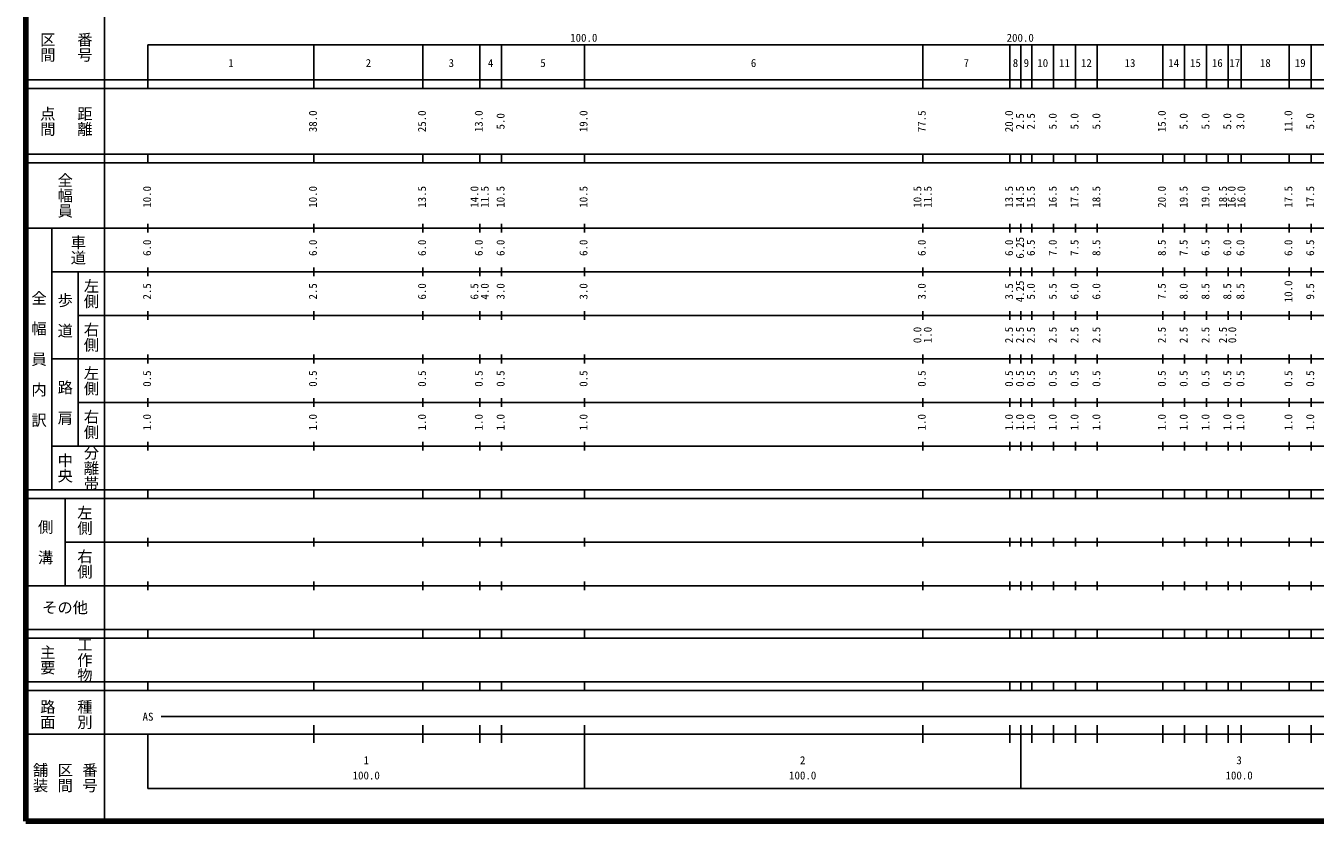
# Model space of a CAD drawing. Units: millimetres on the paper, enlarged 1000 times. Extents: x 40000 to 680000, y 20000 to 380000.
# Drawn here: x 40000 to 335434, y 20000 to 202409 of the extents above; entities that cross this region are included whole.
import ezdxf
from ezdxf.enums import TextEntityAlignment as Align

# ---------------------------------------------------------------- set-up
doc = ezdxf.new("R2010")
doc.units = ezdxf.units.MM
doc.header["$LTSCALE"] = 1000
doc.layers.add('M-TTL', color=2, linetype='Continuous', lineweight=140)
doc.layers.add('M-TTL-BAND', color=7, linetype='Continuous', lineweight=25)
doc.styles.add('@ＭＳ ゴシック', font='')
doc.styles.add('ＭＳ ゴシック', font='')
doc.styles.get('@ＭＳ ゴシック').set_extended_font_data('@MS Gothic')
doc.styles.get('ＭＳ ゴシック').set_extended_font_data('MS Gothic')

msp = doc.modelspace()

# ---------------------------------------------------------------- linework, layer by layer
at = {"layer": 'M-TTL'}
for p, q in [((40000, 380000), (40000, 20000)), ((40000, 20000), (680000, 20000))]:
    msp.add_line(p, q, dxfattribs=at)
at = {"layer": 'M-TTL-BAND'}
for p, q in [((58000, 370000), (58000, 20000)), ((68000, 198000), (579000, 198000)), ((68000, 198000), (68000, 188000)), ((106000, 188000), (106000, 198000)), ((131000, 188000), (131000, 198000)), ((144000, 188000), (144000, 198000)), ((149000, 188000), (149000, 198000)), ((168000, 188000), (168000, 198000)), ((245500, 188000), (245500, 198000)), ((265500, 188000), (265500, 198000)), ((268000, 188000), (268000, 198000)), ((270500, 188000), (270500, 198000)), ((275500, 188000), (275500, 198000)), ((280500, 188000), (280500, 198000)), ((285500, 188000), (285500, 198000)), ((300500, 188000), (300500, 198000)), ((305500, 188000), (305500, 198000)), ((310500, 188000), (310500, 198000)), ((315500, 188000), (315500, 198000)), ((318500, 188000), (318500, 198000)), ((329500, 188000), (329500, 198000)), ((334500, 188000), (334500, 198000)), ((40000, 190000), (579000, 190000)), ((40000, 188000), (579000, 188000)), ((40000, 173000), (579000, 173000)), ((68000, 171000), (68000, 173000)), ((106000, 171000), (106000, 173000)), ((131000, 171000), (131000, 173000)), ((144000, 171000), (144000, 173000)), ((149000, 171000), (149000, 173000)), ((168000, 171000), (168000, 173000)), ((245500, 171000), (245500, 173000)), ((265500, 171000), (265500, 173000)), ((268000, 171000), (268000, 173000)), ((270500, 171000), (270500, 173000)), ((275500, 171000), (275500, 173000)), ((280500, 171000), (280500, 173000)), ((285500, 171000), (285500, 173000)), ((300500, 171000), (300500, 173000)), ((305500, 171000), (305500, 173000)), ((310500, 171000), (310500, 173000)), ((315500, 171000), (315500, 173000)), ((318500, 171000), (318500, 173000)), ((329500, 171000), (329500, 173000)), ((334500, 171000), (334500, 173000)), ((40000, 171000), (579000, 171000)), ((68000, 155000), (68000, 157000)), ((106000, 155000), (106000, 157000)), ((131000, 155000), (131000, 157000)), ((144000, 155000), (144000, 157000)), ((149000, 155000), (149000, 157000)), ((168000, 155000), (168000, 157000)), ((245500, 155000), (245500, 157000)), ((265500, 155000), (265500, 157000)), ((268000, 155000), (268000, 157000)), ((270500, 155000), (270500, 157000)), ((275500, 155000), (275500, 157000)), ((280500, 155000), (280500, 157000)), ((285500, 155000), (285500, 157000)), ((300500, 155000), (300500, 157000)), ((305500, 155000), (305500, 157000)), ((310500, 155000), (310500, 157000)), ((315500, 155000), (315500, 157000)), ((318500, 155000), (318500, 157000)), ((329500, 155000), (329500, 157000)), ((334500, 155000), (334500, 157000)), ((40000, 156000), (579000, 156000)), ((46000, 96000), (46000, 156000)), ((46000, 146000), (579000, 146000)), ((52000, 146000), (52000, 106000)), ((68000, 145000), (68000, 147000)), ((106000, 145000), (106000, 147000)), ((131000, 145000), (131000, 147000)), ((144000, 145000), (144000, 147000)), ((149000, 145000), (149000, 147000)), ((168000, 145000), (168000, 147000)), ((245500, 145000), (245500, 147000)), ((265500, 145000), (265500, 147000)), ((268000, 145000), (268000, 147000)), ((270500, 145000), (270500, 147000)), ((275500, 145000), (275500, 147000)), ((280500, 145000), (280500, 147000)), ((285500, 145000), (285500, 147000)), ((300500, 145000), (300500, 147000)), ((305500, 145000), (305500, 147000)), ((310500, 145000), (310500, 147000)), ((315500, 145000), (315500, 147000)), ((318500, 145000), (318500, 147000)), ((329500, 145000), (329500, 147000)), ((334500, 145000), (334500, 147000)), ((52000, 136000), (579000, 136000)), ((68000, 135000), (68000, 137000)), ((106000, 135000), (106000, 137000)), ((131000, 135000), (131000, 137000)), ((144000, 135000), (144000, 137000)), ((149000, 135000), (149000, 137000)), ((168000, 135000), (168000, 137000)), ((245500, 135000), (245500, 137000)), ((265500, 135000), (265500, 137000)), ((268000, 135000), (268000, 137000)), ((270500, 135000), (270500, 137000)), ((275500, 135000), (275500, 137000)), ((280500, 135000), (280500, 137000)), ((285500, 135000), (285500, 137000)), ((300500, 135000), (300500, 137000)), ((305500, 135000), (305500, 137000)), ((310500, 135000), (310500, 137000)), ((315500, 135000), (315500, 137000)), ((318500, 135000), (318500, 137000)), ((329500, 135000), (329500, 137000)), ((334500, 135000), (334500, 137000)), ((46000, 126000), (579000, 126000)), ((68000, 125000), (68000, 127000)), ((106000, 125000), (106000, 127000)), ((131000, 125000), (131000, 127000)), ((144000, 125000), (144000, 127000)), ((149000, 125000), (149000, 127000)), ((168000, 125000), (168000, 127000)), ((245500, 125000), (245500, 127000)), ((265500, 125000), (265500, 127000)), ((268000, 125000), (268000, 127000)), ((270500, 125000), (270500, 127000)), ((275500, 125000), (275500, 127000)), ((280500, 125000), (280500, 127000)), ((285500, 125000), (285500, 127000)), ((300500, 125000), (300500, 127000)), ((305500, 125000), (305500, 127000)), ((310500, 125000), (310500, 127000)), ((315500, 125000), (315500, 127000)), ((318500, 125000), (318500, 127000)), ((329500, 125000), (329500, 127000)), ((334500, 125000), (334500, 127000)), ((52000, 116000), (579000, 116000)), ((68000, 115000), (68000, 117000)), ((106000, 115000), (106000, 117000)), ((131000, 115000), (131000, 117000)), ((144000, 115000), (144000, 117000)), ((149000, 115000), (149000, 117000)), ((168000, 115000), (168000, 117000)), ((245500, 115000), (245500, 117000)), ((265500, 115000), (265500, 117000)), ((268000, 115000), (268000, 117000)), ((270500, 115000), (270500, 117000)), ((275500, 115000), (275500, 117000)), ((280500, 115000), (280500, 117000)), ((285500, 115000), (285500, 117000)), ((300500, 115000), (300500, 117000)), ((305500, 115000), (305500, 117000)), ((310500, 115000), (310500, 117000)), ((315500, 115000), (315500, 117000)), ((318500, 115000), (318500, 117000)), ((329500, 115000), (329500, 117000)), ((334500, 115000), (334500, 117000)), ((68000, 105000), (68000, 107000)), ((106000, 105000), (106000, 107000)), ((131000, 105000), (131000, 107000)), ((144000, 105000), (144000, 107000)), ((149000, 105000), (149000, 107000)), ((168000, 105000), (168000, 107000)), ((245500, 105000), (245500, 107000)), ((265500, 105000), (265500, 107000)), ((268000, 105000), (268000, 107000)), ((270500, 105000), (270500, 107000)), ((275500, 105000), (275500, 107000)), ((280500, 105000), (280500, 107000)), ((285500, 105000), (285500, 107000)), ((300500, 105000), (300500, 107000)), ((305500, 105000), (305500, 107000)), ((310500, 105000), (310500, 107000)), ((315500, 105000), (315500, 107000)), ((318500, 105000), (318500, 107000)), ((329500, 105000), (329500, 107000)), ((334500, 105000), (334500, 107000)), ((46000, 106000), (579000, 106000)), ((40000, 96000), (579000, 96000)), ((68000, 94000), (68000, 96000)), ((106000, 94000), (106000, 96000)), ((131000, 94000), (131000, 96000)), ((144000, 94000), (144000, 96000)), ((149000, 94000), (149000, 96000)), ((168000, 94000), (168000, 96000)), ((245500, 94000), (245500, 96000)), ((265500, 94000), (265500, 96000)), ((268000, 94000), (268000, 96000)), ((270500, 94000), (270500, 96000)), ((275500, 94000), (275500, 96000)), ((280500, 94000), (280500, 96000)), ((285500, 94000), (285500, 96000)), ((300500, 94000), (300500, 96000)), ((305500, 94000), (305500, 96000)), ((310500, 94000), (310500, 96000)), ((315500, 94000), (315500, 96000)), ((318500, 94000), (318500, 96000)), ((329500, 94000), (329500, 96000)), ((334500, 94000), (334500, 96000)), ((40000, 94000), (579000, 94000)), ((49000, 94000), (49000, 74000)), ((49000, 84000), (579000, 84000)), ((68000, 83000), (68000, 85000)), ((106000, 83000), (106000, 85000)), ((131000, 83000), (131000, 85000)), ((144000, 83000), (144000, 85000)), ((149000, 83000), (149000, 85000)), ((168000, 83000), (168000, 85000)), ((245500, 83000), (245500, 85000)), ((265500, 83000), (265500, 85000)), ((268000, 83000), (268000, 85000)), ((270500, 83000), (270500, 85000)), ((275500, 83000), (275500, 85000)), ((280500, 83000), (280500, 85000)), ((285500, 83000), (285500, 85000)), ((300500, 83000), (300500, 85000)), ((305500, 83000), (305500, 85000)), ((310500, 83000), (310500, 85000)), ((315500, 83000), (315500, 85000)), ((318500, 83000), (318500, 85000)), ((329500, 83000), (329500, 85000)), ((334500, 83000), (334500, 85000)), ((40000, 74000), (579000, 74000)), ((68000, 73000), (68000, 75000)), ((106000, 73000), (106000, 75000)), ((131000, 73000), (131000, 75000)), ((144000, 73000), (144000, 75000)), ((149000, 73000), (149000, 75000)), ((168000, 73000), (168000, 75000)), ((245500, 73000), (245500, 75000)), ((265500, 73000), (265500, 75000)), ((268000, 73000), (268000, 75000)), ((270500, 73000), (270500, 75000)), ((275500, 73000), (275500, 75000)), ((280500, 73000), (280500, 75000)), ((285500, 73000), (285500, 75000)), ((300500, 73000), (300500, 75000)), ((305500, 73000), (305500, 75000)), ((310500, 73000), (310500, 75000)), ((315500, 73000), (315500, 75000)), ((318500, 73000), (318500, 75000)), ((329500, 73000), (329500, 75000)), ((334500, 73000), (334500, 75000)), ((40000, 64000), (579000, 64000)), ((68000, 62000), (68000, 64000)), ((106000, 62000), (106000, 64000)), ((131000, 62000), (131000, 64000)), ((144000, 62000), (144000, 64000)), ((149000, 62000), (149000, 64000)), ((168000, 62000), (168000, 64000)), ((245500, 62000), (245500, 64000)), ((265500, 62000), (265500, 64000)), ((268000, 62000), (268000, 64000)), ((270500, 62000), (270500, 64000)), ((275500, 62000), (275500, 64000)), ((280500, 62000), (280500, 64000)), ((285500, 62000), (285500, 64000)), ((300500, 62000), (300500, 64000)), ((305500, 62000), (305500, 64000)), ((310500, 62000), (310500, 64000)), ((315500, 62000), (315500, 64000)), ((318500, 62000), (318500, 64000)), ((329500, 62000), (329500, 64000)), ((334500, 62000), (334500, 64000)), ((40000, 62000), (579000, 62000)), ((40000, 52000), (579000, 52000)), ((68000, 50000), (68000, 52000)), ((106000, 50000), (106000, 52000)), ((131000, 50000), (131000, 52000)), ((144000, 50000), (144000, 52000)), ((149000, 50000), (149000, 52000)), ((168000, 50000), (168000, 52000)), ((245500, 50000), (245500, 52000)), ((265500, 50000), (265500, 52000)), ((268000, 50000), (268000, 52000)), ((270500, 50000), (270500, 52000)), ((275500, 50000), (275500, 52000)), ((280500, 50000), (280500, 52000)), ((285500, 50000), (285500, 52000)), ((300500, 50000), (300500, 52000)), ((305500, 50000), (305500, 52000)), ((310500, 50000), (310500, 52000)), ((315500, 50000), (315500, 52000)), ((318500, 50000), (318500, 52000)), ((329500, 50000), (329500, 52000)), ((334500, 50000), (334500, 52000)), ((40000, 50000), (579000, 50000)), ((71000, 44000), (565000, 44000)), ((106000, 38000), (106000, 42000)), ((131000, 38000), (131000, 42000)), ((144000, 38000), (144000, 42000)), ((149000, 38000), (149000, 42000)), ((168000, 27500), (168000, 42000)), ((245500, 38000), (245500, 42000)), ((265500, 38000), (265500, 42000)), ((268000, 27500), (268000, 42000)), ((270500, 38000), (270500, 42000)), ((275500, 38000), (275500, 42000)), ((280500, 38000), (280500, 42000)), ((285500, 38000), (285500, 42000)), ((300500, 38000), (300500, 42000)), ((305500, 38000), (305500, 42000)), ((310500, 38000), (310500, 42000)), ((315500, 38000), (315500, 42000)), ((318500, 38000), (318500, 42000)), ((329500, 38000), (329500, 42000)), ((334500, 38000), (334500, 42000)), ((40000, 40000), (579000, 40000)), ((68000, 40000), (68000, 27500)), ((68000, 27500), (579000, 27500))]:
    msp.add_line(p, q, dxfattribs=at)

# ---------------------------------------------------------------- texts
at = {"layer": 'M-TTL-BAND', "style": '@ＭＳ ゴシック'}
for s, p in [('区間', (45000, 197500)), ('番号', (53500, 197500)), ('点間', (45000, 180500)), ('距離', (53500, 180500)), ('全幅員', (49000, 163500)), ('車道', (52000, 151000)), ('左側', (55000, 141000)), ('全\u3000幅\u3000員\u3000内\u3000訳', (43000, 126000)), ('歩\u3000道', (49000, 136000)), ('右側', (55000, 131000)), ('左側', (55000, 121000)), ('路\u3000肩', (49000, 116000)), ('右側', (55000, 111000)), ('中央', (49000, 101000)), ('分離帯', (55000, 101000)), ('左側', (53500, 89000)), ('側\u3000溝', (44500, 84000)), ('右側', (53500, 79000)), ('主要', (45000, 57000)), ('工作物', (53500, 57000)), ('路面', (45000, 44500)), ('種別', (53500, 44500)), ('舗装', (43333, 30000)), ('区間', (49000, 30000)), ('番号', (54667, 30000))]:
    msp.add_text(s, height=2566, rotation=270, dxfattribs=at).set_placement(p, align=Align.MIDDLE_CENTER)
at = {"layer": 'M-TTL-BAND', "style": 'ＭＳ ゴシック'}
for s, p in [('100.0', (167844, 198195)), ('200.0', (267844, 198195)), ('1', (87000, 192405)), ('2', (118500, 192405)), ('3', (137500, 192405)), ('4', (146500, 192405)), ('5', (158500, 192405)), ('6', (206750, 192405)), ('7', (255500, 192405)), ('8', (266750, 192405)), ('9', (269250, 192405)), ('10', (273000, 192405)), ('11', (278000, 192405)), ('12', (283000, 192405)), ('13', (293000, 192405)), ('14', (303000, 192405)), ('15', (308000, 192405)), ('16', (313000, 192405)), ('17', (317000, 192405)), ('18', (324000, 192405)), ('19', (332000, 192405)), ('AS', (68000, 42500)), ('1', (118000, 32523)), ('2', (218000, 32523)), ('3', (318000, 32523)), ('100.0', (118000, 29033)), ('100.0', (218000, 29033)), ('100.0', (318000, 29033))]:
    msp.add_text(s, height=1833, dxfattribs=at).set_placement(p, align=Align.BOTTOM_CENTER)
for s, p in [('38.0', (107242, 180500)), ('25.0', (132242, 180500)), ('13.0', (145242, 180500)), ('5.0', (150242, 180500)), ('19.0', (169242, 180500)), ('77.5', (246742, 180500)), ('20.0', (266742, 180500)), ('2.5', (269242, 180500)), ('2.5', (271742, 180500)), ('5.0', (276742, 180500)), ('5.0', (281742, 180500)), ('5.0', (286742, 180500)), ('15.0', (301742, 180500)), ('5.0', (306742, 180500)), ('5.0', (311742, 180500)), ('5.0', (316742, 180500)), ('3.0', (319742, 180500)), ('11.0', (330742, 180500)), ('5.0', (335742, 180500)), ('10.0', (69242, 163174)), ('10.0', (107242, 163174)), ('13.5', (132242, 163174)), ('14.0', (144242, 163174)), ('11.5', (146612, 163174)), ('10.5', (150242, 163174)), ('10.5', (169242, 163174)), ('10.5', (245742, 163174)), ('11.5', (248112, 163174)), ('13.5', (266742, 163174)), ('14.5', (269242, 163174)), ('15.5', (271742, 163174)), ('16.5', (276742, 163174)), ('17.5', (281742, 163174)), ('18.5', (286742, 163174)), ('20.0', (301742, 163174)), ('19.5', (306742, 163174)), ('19.0', (311742, 163174)), ('18.5', (315742, 163174)), ('16.0', (317732, 163174)), ('16.0', (319959, 163174)), ('17.5', (330742, 163174)), ('17.5', (335742, 163174)), ('6.25', (269242, 151500)), ('6.0', (69242, 151500)), ('6.0', (107242, 151500)), ('6.0', (132242, 151500)), ('6.0', (145242, 151500)), ('6.0', (150242, 151500)), ('6.0', (169242, 151500)), ('6.0', (246742, 151500)), ('6.0', (266742, 151500)), ('6.5', (271742, 151500)), ('7.0', (276742, 151500)), ('7.5', (281742, 151500)), ('8.5', (286742, 151500)), ('8.5', (301742, 151500)), ('7.5', (306742, 151500)), ('6.5', (311742, 151500)), ('6.0', (316742, 151500)), ('6.0', (319742, 151500)), ('6.0', (330742, 151500)), ('6.5', (335742, 151500)), ('2.5', (69242, 141500)), ('2.5', (107242, 141500)), ('6.0', (132242, 141500)), ('6.5', (144242, 141500)), ('4.0', (146612, 141500)), ('3.0', (150242, 141500)), ('3.0', (169242, 141500)), ('3.0', (246742, 141500)), ('3.5', (266742, 141500)), ('4.25', (269242, 141500)), ('5.0', (271742, 141500)), ('5.5', (276742, 141500)), ('6.0', (281742, 141500)), ('6.0', (286742, 141500)), ('7.5', (301742, 141500)), ('8.0', (306742, 141500)), ('8.5', (311742, 141500)), ('8.5', (316742, 141500)), ('8.5', (319742, 141500)), ('10.0', (330742, 141500)), ('9.5', (335742, 141500)), ('0.0', (245742, 131500)), ('1.0', (248112, 131500)), ('2.5', (266742, 131500)), ('2.5', (269242, 131500)), ('2.5', (271742, 131500)), ('2.5', (276742, 131500)), ('2.5', (281742, 131500)), ('2.5', (286742, 131500)), ('2.5', (301742, 131500)), ('2.5', (306742, 131500)), ('2.5', (311742, 131500)), ('2.5', (315742, 131500)), ('0.0', (317880, 131500)), ('0.5', (69242, 121500)), ('0.5', (107242, 121500)), ('0.5', (132242, 121500)), ('0.5', (145242, 121500)), ('0.5', (150242, 121500)), ('0.5', (169242, 121500)), ('0.5', (246742, 121500)), ('0.5', (266742, 121500)), ('0.5', (269242, 121500)), ('0.5', (271742, 121500)), ('0.5', (276742, 121500)), ('0.5', (281742, 121500)), ('0.5', (286742, 121500)), ('0.5', (301742, 121500)), ('0.5', (306742, 121500)), ('0.5', (311742, 121500)), ('0.5', (316742, 121500)), ('0.5', (319742, 121500)), ('0.5', (330742, 121500)), ('0.5', (335742, 121500)), ('1.0', (69242, 111500)), ('1.0', (107242, 111500)), ('1.0', (132242, 111500)), ('1.0', (145242, 111500)), ('1.0', (150242, 111500)), ('1.0', (169242, 111500)), ('1.0', (246742, 111500)), ('1.0', (266742, 111500)), ('1.0', (269242, 111500)), ('1.0', (271742, 111500)), ('1.0', (276742, 111500)), ('1.0', (281742, 111500)), ('1.0', (286742, 111500)), ('1.0', (301742, 111500)), ('1.0', (306742, 111500)), ('1.0', (311742, 111500)), ('1.0', (316742, 111500)), ('1.0', (319742, 111500)), ('1.0', (330742, 111500)), ('1.0', (335742, 111500))]:
    msp.add_text(s, height=1833, rotation=90, dxfattribs=at).set_placement(p, align=Align.BOTTOM_CENTER)
msp.add_text('その他', height=2566, dxfattribs=at).set_placement((49000, 69000), align=Align.MIDDLE_CENTER)

doc.saveas('drawing.dxf')
